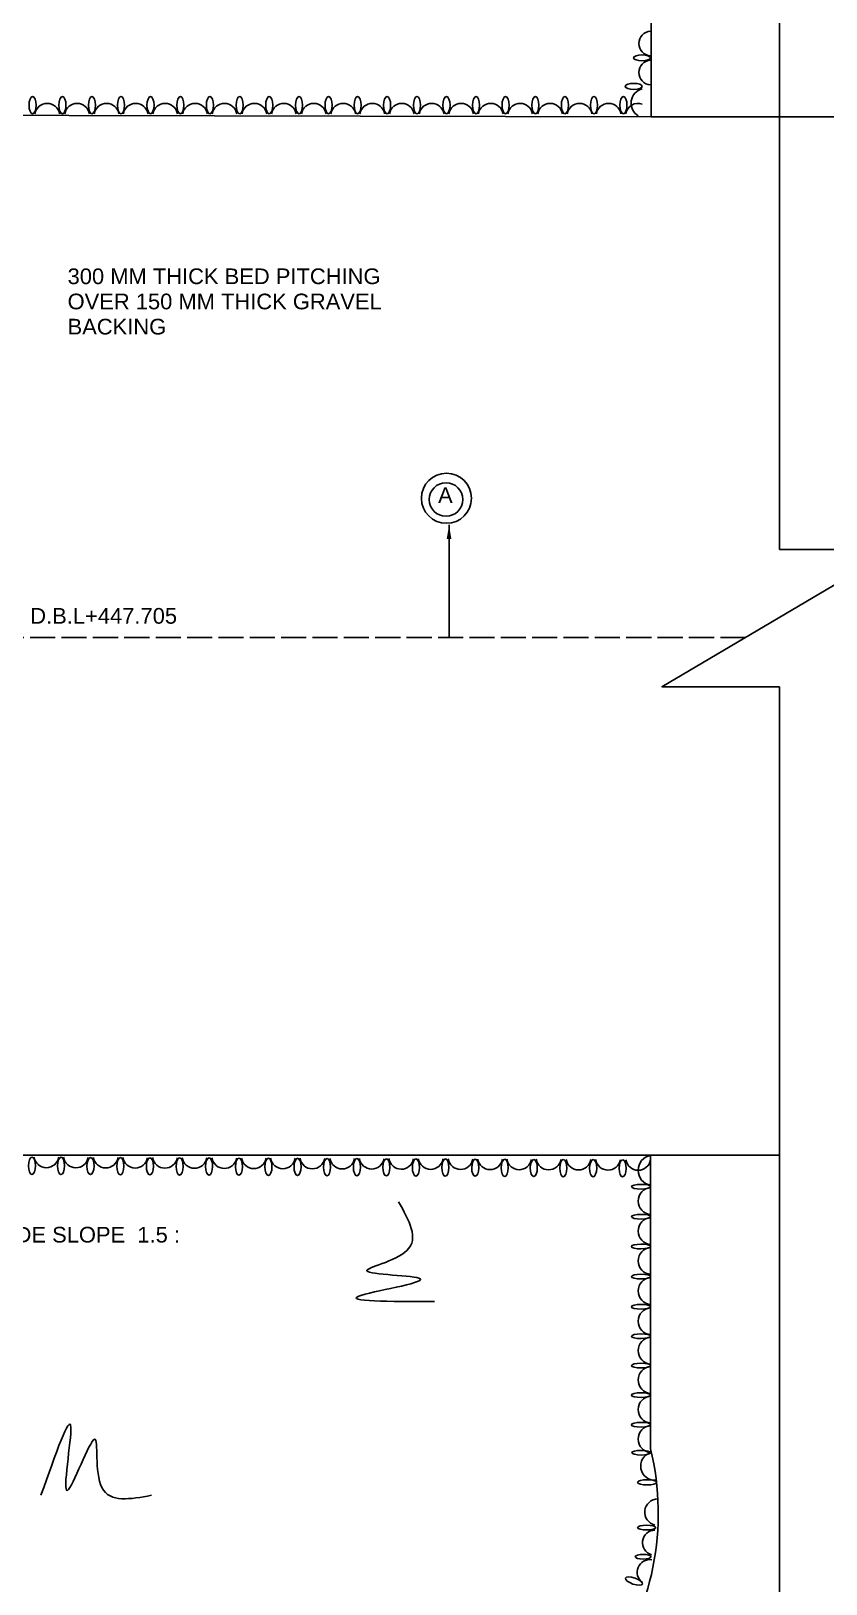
# Model space of a CAD drawing. Header units: millimetres. Extents: x 1443109 to 1578238, y 45507392 to 45603504.
# Drawn here: x 1545797 to 1557198, y 45542738 to 45565028 of the extents above; entities that cross this region are included whole.
import ezdxf

# ---------------------------------------------------------------- set-up
doc = ezdxf.new("R2010")
doc.units = ezdxf.units.MM
doc.header["$MEASUREMENT"] = 0
doc.linetypes.add('ACAD_ISO02W100', pattern=[15, 12, -3])
doc.layers.add('DRAWING', color=2, linetype='Continuous')
doc.layers.add('TEXT', color=7, linetype='Continuous')
doc.styles.get("Standard").update_dxf_attribs({"font": 'arial.ttf', "height": 225})
doc.dimstyles.get("Standard").update_dxf_attribs({"dimtxt": 225, "dimasz": 200, "dimexe": 0.18, "dimexo": 0.0625, "dimgap": 0.09, "dimtad": 0, "dimdec": 0, "dimzin": 0, "dimdsep": 46, "dimtxsty": 'Standard', "dimcen": 0.09, "dimse1": 1, "dimse2": 1, "dimadec": 0, "dimazin": 0, "dimtfac": 1, "dimtdec": 0, "dimtofl": 0, "dimtmove": 0, "dimatfit": 3, "dimfxl": 1, "dimtolj": 1, "dimtzin": 0, "dimarcsym": 0})

msp = doc.modelspace()

# ---------------------------------------------------------------- linework, layer by layer
at = {"layer": 'DRAWING', "color": 0}
for points in [[(1445464.5, 45557041.5), (1445464.5, 45578831.5), (1556533, 45578831.5), (1556533, 45557588)], [(1554692, 45563794.5), (1537985, 45563836), (1537985, 45571141.5), (1535780, 45571141.5), (1535780, 45565423), (1525680.5, 45562077.5), (1525680.5, 45550724), (1535794, 45547300), (1535794, 45544695)], [(1556533, 45557588), (1558182, 45557588), (1554846.5, 45555616.5), (1556533, 45555616.5)], [(1556533, 45555616.5), (1556533, 45534900), (1445464.5, 45534900), (1445464.5, 45555614.5)], [(1537972.5, 45544695), (1537972.5, 45548890), (1556533, 45548890)], [(1554684, 45544675.5), (1554684, 45548890)]]:
    msp.add_lwpolyline(points, dxfattribs=at)
for points in [[(1535384.5, 45577757), (1548140, 45577744.5, -0.3173887), (1554668, 45570503.5, -0.1210352), (1554692.5, 45568002), (1554692, 45563794.5), (1558240.5, 45563794.5)], [(1535381, 45539865.5), (1551139, 45539815, 0.4621532), (1554684, 45544675.5)]]:
    msp.add_lwpolyline(points, format="xyb", dxfattribs=at)
at = {"layer": 'DRAWING', "color": 0, "linetype": 'ACAD_ISO02W100', "ltscale": 30}
msp.add_lwpolyline([(1556044.3, 45556324.5), (1445478.6, 45556324.5)], dxfattribs=at)
at = {"layer": 'DRAWING', "color": 0}
for centre, radius in [((1551755, 45558321), 359.4), ((1551749, 45558303.5), 240.3)]:
    msp.add_circle(centre, radius, dxfattribs=at)
for centre, radius, start, end in [((1554693.8, 45564848.9), 177.7, 94.06755, 265.93245), ((1554693.8, 45564431.9), 177.7, 94.06755, 265.93245), ((1554618.1, 45563992.9), 214.6, 104.97533, 238.13435), ((1546029.4, 45563810.6), 179.1, 9.1497, 170.56466), ((1546457.9, 45563810.6), 179.1, 9.1497, 170.56466), ((1546880.9, 45563810.6), 179.1, 9.1497, 170.56466), ((1547297.9, 45563810.6), 179.1, 9.1497, 170.56466), ((1547720.9, 45563810.6), 179.1, 9.1497, 170.56466), ((1548149.4, 45563810.6), 179.1, 9.1497, 170.56466), ((1548572.4, 45563810.6), 179.1, 9.1497, 170.56466), ((1549000.4, 45563810.6), 179.1, 9.1497, 170.56466), ((1549423.4, 45563810.6), 179.1, 9.1497, 170.56466), ((1549851.9, 45563810.6), 179.1, 9.1497, 170.56466), ((1550274.9, 45563810.6), 179.1, 9.1497, 170.56466), ((1550691.9, 45563810.6), 179.1, 9.1497, 170.56466), ((1551114.9, 45563810.6), 179.1, 9.1497, 170.56466), ((1551543.4, 45563810.6), 179.1, 9.1497, 170.56466), ((1551966.4, 45563810.6), 179.1, 9.1497, 170.56466), ((1552390.4, 45563810.6), 179.1, 9.1497, 170.56466), ((1552813.4, 45563810.6), 179.1, 9.1497, 170.56466), ((1553241.9, 45563810.6), 179.1, 9.1497, 170.56466), ((1553664.9, 45563810.6), 179.1, 9.1497, 170.56466), ((1554081.9, 45563810.6), 179.1, 9.1497, 170.56466), ((1554504.9, 45563810.6), 179.1, 71.15744, 170.56466), ((1546016.8, 45548892), 179.1, 188.90108, 350.31604), ((1546439.7, 45548890.1), 179.1, 188.90108, 350.31604), ((1546868.2, 45548888.3), 179.1, 188.90108, 350.31604), ((1547291.2, 45548886.4), 179.1, 188.90108, 350.31604), ((1547717.7, 45548884.6), 179.1, 188.90108, 350.31604), ((1548140.7, 45548882.8), 179.1, 188.90108, 350.31604), ((1548569.2, 45548880.9), 179.1, 188.90108, 350.31604), ((1548992.2, 45548879.1), 179.1, 188.90108, 350.31604), ((1549409.2, 45548877.2), 179.1, 188.90108, 350.31604), ((1554723.2, 45548675), 218.5, 100.3383, 259.6617), ((1549832.2, 45548875.4), 179.1, 188.90108, 350.31604), ((1550260.7, 45548873.6), 179.1, 188.90108, 350.31604), ((1550683.7, 45548871.7), 179.1, 188.90108, 350.31604), ((1551106.7, 45548869.9), 179.1, 188.90108, 350.31604), ((1551529.7, 45548868), 179.1, 188.90108, 350.31604), ((1551958.2, 45548866.2), 179.1, 188.90108, 350.31604), ((1552381.2, 45548864.4), 179.1, 188.90108, 350.31604), ((1552798.2, 45548862.5), 179.1, 188.90108, 350.31604), ((1553221.2, 45548860.7), 179.1, 188.90108, 350.31604), ((1553649.7, 45548858.8), 179.1, 188.90108, 350.31604), ((1554072.7, 45548857), 179.1, 188.90108, 350.31604), ((1554506.2, 45548855.1), 179.1, 188.90108, 350.31604), ((1554701.6, 45548233), 195.3, 95.18278, 264.81722), ((1554701.6, 45547802.5), 195.3, 95.18278, 264.81722), ((1554701.6, 45547374.5), 195.3, 95.18278, 264.81722), ((1554701.6, 45546943), 195.3, 95.18278, 264.81722), ((1554701.6, 45546509), 195.3, 95.18278, 264.81722), ((1554701.6, 45546087), 195.3, 95.18278, 264.81722), ((1554701.6, 45545665.5), 195.3, 95.18278, 264.81722), ((1554701.6, 45545241.5), 195.3, 95.18278, 264.81722), ((1554701.6, 45544816.5), 195.3, 95.18278, 264.81722), ((1554743.2, 45544428.9), 201.9, 107.04363, 276.06703), ((1554789.3, 45543767.7), 190.1, 90.42546, 256.99195), ((1554747.1, 45543329.6), 180.4, 90.19342, 254.20403), ((1554670.9, 45542906.5), 180.4, 80.54259, 234.85659)]:
    msp.add_arc(centre, radius, start, end, dxfattribs=at)
at = {"layer": 'DRAWING', "color": 0, "extrusion": (0, 0, -1)}
for centre, major_axis, ratio in [((1554559.9, 45564642.7), (121.2, 0), 0.356701), ((1554441.4, 45564232.7), (121.2, 0), 0.356701), ((1545818.7, 45563963.7), (0, -123.6), 0.4086652), ((1546247.2, 45563963.7), (0, -123.6), 0.4086652), ((1546670.2, 45563963.7), (0, -123.6), 0.4086652), ((1547087.2, 45563963.7), (0, -123.6), 0.4086652), ((1547510.2, 45563963.7), (0, -123.6), 0.4086652), ((1547938.7, 45563963.7), (0, -123.6), 0.4086652), ((1548361.7, 45563963.7), (0, -123.6), 0.4086652), ((1548789.7, 45563963.7), (0, -123.6), 0.4086652), ((1549212.7, 45563963.7), (0, -123.6), 0.4086652), ((1549641.2, 45563963.7), (0, -123.6), 0.4086652), ((1550064.2, 45563963.7), (0, -123.6), 0.4086652), ((1550481.2, 45563963.7), (0, -123.6), 0.4086652), ((1550904.2, 45563963.7), (0, -123.6), 0.4086652), ((1551332.7, 45563963.7), (0, -123.6), 0.4086652), ((1551755.7, 45563963.7), (0, -123.6), 0.4086652), ((1552179.7, 45563963.7), (0, -123.6), 0.4086652), ((1552602.7, 45563963.7), (0, -123.6), 0.4086652), ((1553031.2, 45563963.7), (0, -123.6), 0.4086652), ((1553454.2, 45563963.7), (0, -123.6), 0.4086652), ((1553871.2, 45563963.7), (0, -123.6), 0.4086652), ((1554294.2, 45563963.7), (0, -123.6), 0.4086652), ((1545809.8, 45548739.9), (0.5, 123.6), 0.4086652), ((1546226.7, 45548738), (0.5, 123.6), 0.4086652), ((1546649.7, 45548736.2), (0.5, 123.6), 0.4086652), ((1547078.2, 45548734.3), (0.5, 123.6), 0.4086652), ((1547501.2, 45548732.5), (0.5, 123.6), 0.4086652), ((1547927.7, 45548730.7), (0.5, 123.6), 0.4086652), ((1548350.7, 45548728.8), (0.5, 123.6), 0.4086652), ((1548779.2, 45548727), (0.5, 123.6), 0.4086652), ((1549202.2, 45548725.1), (0.5, 123.6), 0.4086652), ((1549619.2, 45548723.3), (0.5, 123.6), 0.4086652), ((1550042.2, 45548721.5), (0.5, 123.6), 0.4086652), ((1550470.7, 45548719.6), (0.5, 123.6), 0.4086652), ((1550893.7, 45548717.8), (0.5, 123.6), 0.4086652), ((1551316.7, 45548716), (0.5, 123.6), 0.4086652), ((1551739.7, 45548714.1), (0.5, 123.6), 0.4086652), ((1552168.2, 45548712.3), (0.5, 123.6), 0.4086652), ((1552591.2, 45548710.4), (0.5, 123.6), 0.4086652), ((1553008.2, 45548708.6), (0.5, 123.6), 0.4086652), ((1553431.2, 45548706.8), (0.5, 123.6), 0.4086652), ((1553859.7, 45548704.9), (0.5, 123.6), 0.4086652), ((1554282.7, 45548703.1), (0.5, 123.6), 0.4086652)]:
    msp.add_ellipse(centre, major_axis=major_axis, ratio=ratio, dxfattribs=at)
at = {"layer": 'DRAWING', "color": 0}
for centre, major_axis, ratio in [((1554545.8, 45548440), (138.2, 1), 0.2429081), ((1554545.8, 45548009.5), (138.2, 1), 0.2429081), ((1554545.8, 45547581.5), (138.2, 1), 0.2429081), ((1554545.8, 45547150), (138.2, 1), 0.2429081), ((1554545.8, 45546716), (138.2, 1), 0.2429081), ((1554545.8, 45546294), (138.2, 1), 0.2429081), ((1554545.8, 45545872.5), (138.2, 1), 0.2429081), ((1554545.8, 45545448.5), (138.2, 1), 0.2429081), ((1554545.8, 45545023.5), (138.2, 1), 0.2429081), ((1554548, 45544622), (136, 0), 0.2463229), ((1554632.9, 45544196.5), (135.4, 0), 0.279727), ((1554626.5, 45543546.5), (130.5, 0), 0.2605364), ((1554577, 45543128.5), (112.5, 0), 0.2977778), ((1554445.2, 45542778.8), (122.2, -42.8), 0.3461872)]:
    msp.add_ellipse(centre, major_axis=major_axis, ratio=ratio, dxfattribs=at)
for points in [[(1551585.5, 45546792), (1550499.5, 45546870), (1551380, 45547118), (1550613.5, 45547231.5), (1551188, 45547522), (1551067.5, 45548224)], [(1545939, 45544010.5), (1546368.5, 45544988.5), (1546319, 45544080.5), (1546708.5, 45544814), (1546813, 45544120.5), (1547522.5, 45544010.5)]]:
    msp.add_spline(points, degree=3, dxfattribs=at)

# ---------------------------------------------------------------- texts
at = {"layer": 'TEXT', "color": 0}
for s, p in [('300 MM THICK BED PITCHING ', (1546321.1, 45561395.1)), ('OVER 150 MM THICK GRAVEL', (1546321.1, 45561033.6)), ('BACKING ', (1546321.1, 45560672.2)), ('A', (1551635.1, 45558252.6)), ('D.B.L+447.705', (1545785.5, 45556520.9)), ('SIDE SLOPE  1.5 :', (1545278.1, 45547638.5))]:
    msp.add_text(s, height=225, dxfattribs=at).set_placement(p)

# ---------------------------------------------------------------- leaders
at = {"layer": 'DRAWING', "color": 0}
msp.add_leader([(1551792.5, 45557938.5), (1551792.5, 45556327)], dimstyle='Standard', override={"dimgap": 0.09, "dimtad": 0}, dxfattribs=at)

doc.saveas('drawing.dxf')
